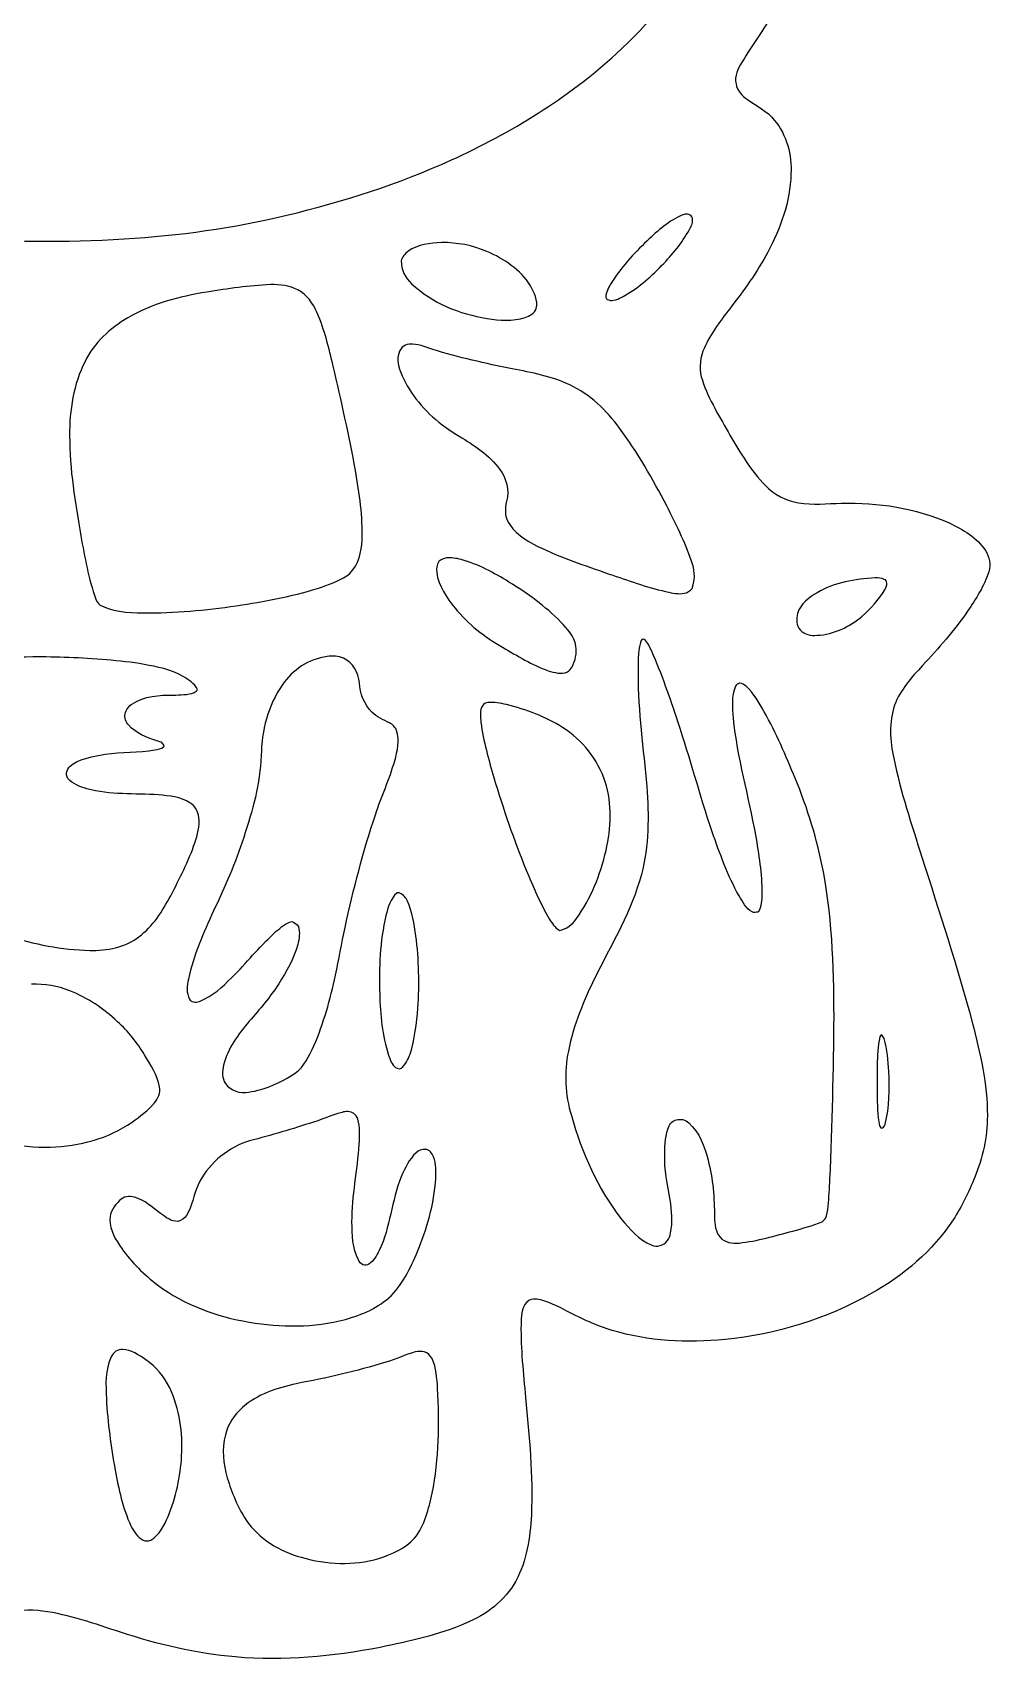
# Model space of a CAD drawing. Extents: x 3.39 to 5.39, y 5.02 to 8.54.
# Drawn here: x 4.343 to 5.29, y 5.019 to 6.629 of the extents above; entities that cross this region are included whole.
import ezdxf

# ---------------------------------------------------------------- set-up
doc = ezdxf.new("R2010")
doc.units = 0
doc.layers.get('0').update_dxf_attribs({"linetype": 'CONTINUOUS'})

msp = doc.modelspace()

# ---------------------------------------------------------------- linework, layer by layer
at = {"color": 7}
for points in [[(4.985365, 6.448927)], [(4.746969, 6.421354)], [(4.577865, 6.379854)], [(4.714979, 6.321052)], [(4.751698, 6.109823)], [(5.175208, 6.089927)], [(4.343083, 6.011802)], [(4.633771, 6.01225)], [(4.792479, 5.966823)], [(4.702844, 5.778448)], [(4.64849, 5.561604)], [(4.425135, 5.325479)], [(4.720865, 5.32476)]]:
    msp.add_lwpolyline(points, close=True, dxfattribs=at)
for points in [[(4.944229, 6.028177), (4.943417, 6.02599)], [(5.181281, 5.638385), (5.179812, 5.636156)]]:
    msp.add_lwpolyline(points, dxfattribs=at)
for points in [[(4.91951, 6.608125), (4.951229, 6.637302), (4.979427, 6.670458), (5.001917, 6.707312)], [(5.074958, 6.6485), (5.065052, 6.632042), (5.054073, 6.61624), (5.043771, 6.600094)], [(4.756604, 6.503135), (4.815594, 6.529948), (4.871677, 6.564219), (4.91951, 6.608125)], [(5.043771, 6.600094), (5.039885, 6.593531), (5.036052, 6.58599), (5.037792, 6.578188)], [(5.037792, 6.578188), (5.038865, 6.571583), (5.043719, 6.566406), (5.049073, 6.562833)], [(5.049073, 6.562833), (5.058135, 6.556323), (5.068667, 6.551458), (5.075625, 6.542448)], [(5.075625, 6.542448), (5.088115, 6.527812), (5.093073, 6.507958), (5.092094, 6.489042)], [(4.593833, 6.448437), (4.649604, 6.461688), (4.704396, 6.479354), (4.756604, 6.503135)], [(5.092094, 6.489042), (5.091333, 6.461906), (5.081875, 6.43576), (5.06924, 6.411979)], [(4.433302, 6.424969), (4.487333, 6.428354), (4.541188, 6.435719), (4.593833, 6.448437)], [(4.985365, 6.448927), (4.971615, 6.443396), (4.960687, 6.433), (4.949937, 6.423177)], [(4.989865, 6.449458), (4.988302, 6.449594), (4.986875, 6.449417), (4.985365, 6.448927)], [(4.994281, 6.446698), (4.993083, 6.448125), (4.991875, 6.449552), (4.989865, 6.449458)], [(4.992813, 6.436208), (4.994281, 6.439417), (4.99576, 6.44326), (4.994281, 6.446698)], [(4.25951, 6.426656), (4.317292, 6.422021), (4.375427, 6.421354), (4.433302, 6.424969)], [(4.96649, 6.400823), (4.976531, 6.411583), (4.98599, 6.423135), (4.992813, 6.436208)], [(4.713906, 6.412917), (4.710917, 6.410333), (4.707656, 6.407292), (4.707073, 6.40324)], [(4.746969, 6.421354), (4.735594, 6.420813), (4.723448, 6.419698), (4.713906, 6.412917)], [(4.791583, 6.412604), (4.777531, 6.418583), (4.762229, 6.421708), (4.746969, 6.421354)], [(4.834687, 6.378698), (4.824823, 6.394667), (4.8085, 6.405333), (4.791583, 6.412604)], [(4.949937, 6.423177), (4.936417, 6.41024), (4.92374, 6.396271), (4.913844, 6.380396)], [(5.06924, 6.411979), (5.058583, 6.392125), (5.045375, 6.37374), (5.031542, 6.35599)], [(4.707073, 6.40324), (4.706854, 6.394667), (4.711, 6.386458), (4.717292, 6.38075)], [(4.927896, 6.36901), (4.942531, 6.377219), (4.954885, 6.388865), (4.96649, 6.400823)], [(4.577865, 6.379854), (4.556719, 6.37901), (4.535792, 6.37575), (4.514906, 6.37249)], [(4.604813, 6.374594), (4.596604, 6.37901), (4.587052, 6.37999), (4.577865, 6.379854)], [(4.717292, 6.38075), (4.737687, 6.361698), (4.764594, 6.350719), (4.791896, 6.346302)], [(4.84049, 6.356385), (4.842229, 6.364281), (4.838573, 6.372052), (4.834687, 6.378698)], [(4.913844, 6.380396), (4.911656, 6.376333), (4.909021, 6.372052), (4.909156, 6.367323)], [(4.514906, 6.37249), (4.487865, 6.367896), (4.460698, 6.361115), (4.436865, 6.347104)], [(4.623958, 6.35201), (4.619844, 6.361073), (4.614, 6.370083), (4.604813, 6.374594)], [(4.909156, 6.367323), (4.909063, 6.365), (4.91174, 6.365135), (4.913302, 6.36424)], [(4.913302, 6.36424), (4.918573, 6.363573), (4.923344, 6.366781), (4.927896, 6.36901)], [(4.436865, 6.347104), (4.419427, 6.33675), (4.403677, 6.322479), (4.394615, 6.304)], [(4.639885, 6.299188), (4.63551, 6.317031), (4.631313, 6.335104), (4.623958, 6.35201)], [(4.791896, 6.346302), (4.80426, 6.344469), (4.81724, 6.343583), (4.829375, 6.347198)], [(4.829375, 6.347198), (4.833927, 6.348844), (4.838969, 6.351438), (4.84049, 6.356385)], [(5.031542, 6.35599), (5.021594, 6.342781), (5.011156, 6.329531), (5.005177, 6.313906)], [(4.707792, 6.318063), (4.703958, 6.312969), (4.702927, 6.306052), (4.704312, 6.299896)], [(4.714979, 6.321052), (4.712344, 6.320604), (4.709885, 6.319708), (4.707792, 6.318063)], [(4.738177, 6.315833), (4.730677, 6.318323), (4.723052, 6.321448), (4.714979, 6.321052)], [(4.816615, 6.296594), (4.79025, 6.301948), (4.763875, 6.307708), (4.738177, 6.315833)], [(5.005177, 6.313906), (5.001781, 6.304813), (5.001156, 6.294542), (5.004552, 6.285312)], [(4.394615, 6.304), (4.383198, 6.281333), (4.379177, 6.255635), (4.379354, 6.230427)], [(4.66175, 6.196073), (4.655677, 6.230698), (4.647646, 6.264917), (4.639885, 6.299188)], [(4.704312, 6.299896), (4.706719, 6.29049), (4.711583, 6.281833), (4.71676, 6.273667)], [(4.873552, 6.280625), (4.855656, 6.289281), (4.835979, 6.292854), (4.816615, 6.296594)], [(4.922802, 6.23801), (4.909687, 6.255417), (4.893719, 6.271562), (4.873552, 6.280625)], [(5.004552, 6.285312), (5.010792, 6.265948), (5.02199, 6.248771), (5.031854, 6.231094)], [(4.71676, 6.273667), (4.728802, 6.255552), (4.745583, 6.240917), (4.764281, 6.229979)], [(4.969302, 6.161052), (4.95551, 6.187635), (4.940615, 6.213833), (4.922802, 6.23801)], [(4.379354, 6.230427), (4.379354, 6.197188), (4.384802, 6.16426), (4.390417, 6.131604)], [(4.764281, 6.229979), (4.779042, 6.221063), (4.794042, 6.211375), (4.804344, 6.197229)], [(5.031854, 6.231094), (5.042031, 6.213563), (5.052562, 6.195854), (5.066833, 6.18126)], [(4.668302, 6.12749), (4.66924, 6.150521), (4.665583, 6.173448), (4.66175, 6.196073)], [(4.804344, 6.197229), (4.810906, 6.188354), (4.814115, 6.176573), (4.811125, 6.165729)], [(5.066833, 6.18126), (5.075625, 6.172385), (5.087, 6.165906), (5.0995, 6.16426)], [(4.811125, 6.165729), (4.80925, 6.158063), (4.80899, 6.149042), (4.81425, 6.142573)], [(4.993844, 6.106615), (4.987375, 6.125438), (4.978312, 6.143292), (4.969302, 6.161052)], [(5.0995, 6.16426), (5.113552, 6.161854), (5.127781, 6.163323), (5.141927, 6.163854)], [(5.141927, 6.163854), (5.178198, 6.164573), (5.215146, 6.159219), (5.248385, 6.144229)], [(4.81425, 6.142573), (4.822198, 6.131375), (4.834458, 6.124417), (4.846646, 6.118833)], [(5.248385, 6.144229), (5.262083, 6.137979), (5.27574, 6.129771), (5.28426, 6.11701)], [(4.390417, 6.131604), (4.394344, 6.11049), (4.397917, 6.089167), (4.405229, 6.068906)], [(4.65626, 6.094427), (4.665, 6.103042), (4.667854, 6.115625), (4.668302, 6.12749)], [(4.846646, 6.118833), (4.869042, 6.108219), (4.89274, 6.100854), (4.915979, 6.092563)], [(4.744198, 6.106031), (4.742104, 6.102906), (4.741302, 6.099031), (4.742062, 6.095281)], [(4.751698, 6.109823), (4.748927, 6.109115), (4.746385, 6.107906), (4.744198, 6.106031)], [(4.766156, 6.108177), (4.761427, 6.109333), (4.756563, 6.109958), (4.751698, 6.109823)], [(4.81349, 6.085865), (4.798635, 6.094969), (4.783021, 6.103396), (4.766156, 6.108177)], [(4.995135, 6.081802), (4.997583, 6.089927), (4.996958, 6.09876), (4.993844, 6.106615)], [(5.28426, 6.11701), (5.288146, 6.110896), (5.290146, 6.103083), (5.287469, 6.096083)], [(4.629083, 6.081094), (4.638583, 6.084479), (4.648448, 6.087875), (4.65626, 6.094427)], [(4.742062, 6.095281), (4.743708, 6.081802), (4.751917, 6.070385), (4.760177, 6.060031)], [(4.915979, 6.092563), (4.934271, 6.086271), (4.952615, 6.079844), (4.971573, 6.075688)], [(5.175208, 6.089927), (5.15549, 6.088677), (5.135187, 6.085469), (5.117927, 6.075292)], [(5.184312, 6.0885), (5.1815, 6.089885), (5.178292, 6.09001), (5.175208, 6.089927)], [(5.186906, 6.084656), (5.186323, 6.086219), (5.186323, 6.088229), (5.184312, 6.0885)], [(5.287469, 6.096083), (5.283187, 6.081802), (5.274844, 6.069271), (5.266594, 6.057042)], [(4.54975, 6.063198), (4.576521, 6.067344), (4.603292, 6.072479), (4.629083, 6.081094)], [(4.864531, 6.04651), (4.849406, 6.061865), (4.83174, 6.07449), (4.81349, 6.085865)], [(4.971573, 6.075688), (4.977198, 6.074667), (4.98326, 6.073417), (4.988844, 6.075292)], [(4.988844, 6.075292), (4.991604, 6.076583), (4.994729, 6.078458), (4.995135, 6.081802)], [(5.117927, 6.075292), (5.109896, 6.070469), (5.101552, 6.064229), (5.098646, 6.054854)], [(5.162583, 6.052177), (5.171198, 6.059583), (5.178698, 6.068417), (5.18476, 6.078052)], [(5.18476, 6.078052), (5.185875, 6.080063), (5.186948, 6.082385), (5.186906, 6.084656)], [(4.405229, 6.068906), (4.406438, 6.065833), (4.408531, 6.062927), (4.411792, 6.061865)], [(4.411792, 6.061865), (4.42625, 6.055125), (4.442531, 6.055615), (4.458104, 6.055302)], [(4.458104, 6.055302), (4.488802, 6.055344), (4.519417, 6.05874), (4.54975, 6.063198)], [(4.760177, 6.060031), (4.773021, 6.04424), (4.789354, 6.031521), (4.807062, 6.021479)], [(5.098646, 6.054854), (5.097177, 6.049417), (5.097219, 6.042896), (5.101146, 6.038438)], [(5.266594, 6.057042), (5.253344, 6.037854), (5.237948, 6.020281), (5.222021, 6.003323)], [(4.879656, 6.022458), (4.877969, 6.032146), (4.87101, 6.039635), (4.864531, 6.04651)], [(5.101146, 6.038438), (5.105344, 6.033844), (5.11199, 6.032635), (5.117969, 6.033167)], [(5.117969, 6.033167), (5.134479, 6.033979), (5.15, 6.041781), (5.162583, 6.052177)], [(4.875781, 6.002115), (4.879125, 6.008229), (4.880646, 6.015542), (4.879656, 6.022458)], [(4.943417, 6.02599), (4.940427, 6.015906), (4.941187, 6.00524), (4.940969, 5.994844)], [(4.947708, 6.028979), (4.946365, 6.028979), (4.944312, 6.030229), (4.944229, 6.028177)], [(4.954573, 6.017417), (4.952656, 6.021437), (4.950875, 6.025896), (4.947708, 6.028979)], [(4.343083, 6.011802), (4.30551, 6.011437), (4.26776, 6.009875), (4.230865, 6.002208)], [(4.378417, 6.011219), (4.366635, 6.011667), (4.354865, 6.011844), (4.343083, 6.011802)], [(4.452927, 6.004396), (4.428302, 6.008542), (4.403313, 6.010063), (4.378417, 6.011219)], [(4.633771, 6.01225), (4.61574, 6.009969), (4.5995, 5.998906), (4.589458, 5.983958)], [(4.649875, 6.010458), (4.644875, 6.01274), (4.639125, 6.012823), (4.633771, 6.01225)], [(4.665625, 5.986229), (4.664687, 5.996135), (4.659385, 6.006396), (4.649875, 6.010458)], [(4.807062, 6.021479), (4.821656, 6.012865), (4.83625, 6.003906), (4.852312, 5.998188)], [(4.980323, 5.947906), (4.972646, 5.971417), (4.964479, 5.99475), (4.954573, 6.017417)], [(4.490948, 5.992833), (4.479385, 5.99975), (4.465917, 6.001896), (4.452927, 6.004396)], [(4.50576, 5.979677), (4.502812, 5.985875), (4.496437, 5.989271), (4.490948, 5.992833)], [(4.852312, 5.998188), (4.858292, 5.996406), (4.865115, 5.994177), (4.871135, 5.997073)], [(4.871135, 5.997073), (4.873104, 5.998365), (4.874844, 5.999885), (4.875781, 6.002115)], [(4.940969, 5.994844), (4.940969, 5.957677), (4.9465, 5.920781), (4.949531, 5.883792)], [(5.222021, 6.003323), (5.211312, 5.991448), (5.199979, 5.979365), (5.194531, 5.964104)], [(4.441375, 5.965573), (4.453333, 5.973156), (4.467969, 5.974146), (4.48175, 5.974094)], [(4.48175, 5.974094), (4.488719, 5.974229), (4.495896, 5.974271), (4.5025, 5.976552)], [(4.5025, 5.976552), (4.503479, 5.977625), (4.505354, 5.97851), (4.50576, 5.979677)], [(4.589458, 5.983958), (4.575323, 5.963698), (4.568937, 5.938844), (4.568667, 5.914354)], [(4.678073, 5.957323), (4.670312, 5.964813), (4.666344, 5.975573), (4.665625, 5.986229)], [(5.037427, 5.982792), (5.032792, 5.972937), (5.034219, 5.96174), (5.034979, 5.95125)], [(5.041354, 5.98574), (5.03975, 5.985031), (5.037698, 5.984854), (5.037427, 5.982792)], [(5.04774, 5.982844), (5.045958, 5.984406), (5.043771, 5.985875), (5.041354, 5.98574)], [(5.065719, 5.957635), (5.060542, 5.966552), (5.055417, 5.975792), (5.04774, 5.982844)], [(4.434146, 5.95549), (4.435177, 5.959635), (4.437625, 5.963438), (4.441375, 5.965573)], [(4.787385, 5.963563), (4.784094, 5.958698), (4.785385, 5.9525), (4.785781, 5.94701)], [(4.792479, 5.966823), (4.790562, 5.966021), (4.788104, 5.965885), (4.787385, 5.963563)], [(4.811125, 5.964677), (4.80501, 5.966115), (4.798771, 5.967042), (4.792479, 5.966823)], [(4.866458, 5.941969), (4.849583, 5.952813), (4.830531, 5.959906), (4.811125, 5.964677)], [(5.194531, 5.964104), (5.188687, 5.947188), (5.189802, 5.928813), (5.193646, 5.911583)], [(4.43776, 5.94425), (4.43526, 5.947375), (4.433344, 5.951427), (4.434146, 5.95549)], [(4.465375, 5.92899), (4.455385, 5.93224), (4.444896, 5.936167), (4.43776, 5.94425)], [(4.695302, 5.946615), (4.689365, 5.949781), (4.682625, 5.95201), (4.678073, 5.957323)], [(4.702437, 5.939031), (4.701052, 5.942323), (4.698604, 5.945094), (4.695302, 5.946615)], [(4.785781, 5.94701), (4.788198, 5.9285), (4.793417, 5.910469), (4.7985, 5.892531)], [(4.908573, 5.888344), (4.901302, 5.910385), (4.886177, 5.929698), (4.866458, 5.941969)], [(5.014229, 5.839031), (5.002052, 5.875042), (4.992365, 5.911854), (4.980323, 5.947906)], [(5.034979, 5.95125), (5.038677, 5.912125), (5.050187, 5.874375), (5.056979, 5.835781)], [(5.09624, 5.891823), (5.087094, 5.914219), (5.0775, 5.936479), (5.065719, 5.957635)], [(4.471271, 5.92626), (4.470104, 5.928271), (4.467302, 5.92801), (4.465375, 5.92899)], [(4.472344, 5.923094), (4.473948, 5.923813), (4.471625, 5.92524), (4.471271, 5.92626)], [(4.700656, 5.909219), (4.703198, 5.918854), (4.705781, 5.929302), (4.702437, 5.939031)], [(4.387698, 5.908771), (4.396219, 5.912385), (4.405417, 5.91426), (4.414562, 5.915646)], [(4.414562, 5.915646), (4.430802, 5.918052), (4.447354, 5.917208), (4.463552, 5.919844)], [(4.463552, 5.919844), (4.466677, 5.920417), (4.469885, 5.920906), (4.472344, 5.923094)], [(4.568667, 5.914354), (4.567687, 5.886552), (4.559927, 5.859604), (4.551354, 5.833281)], [(5.193646, 5.911583), (5.200427, 5.878385), (5.211313, 5.846219), (5.221396, 5.813917)], [(4.377615, 5.891594), (4.376406, 5.893917), (4.375521, 5.896688), (4.376906, 5.899135)], [(4.376906, 5.899135), (4.378687, 5.903865), (4.383375, 5.906719), (4.387698, 5.908771)], [(4.68151, 5.855771), (4.68749, 5.87375), (4.695302, 5.891062), (4.700656, 5.909219)], [(4.396354, 5.881427), (4.389573, 5.883563), (4.382385, 5.886104), (4.377615, 5.891594)], [(4.467167, 5.875396), (4.443562, 5.877188), (4.419427, 5.875), (4.396354, 5.881427)], [(4.7985, 5.892531), (4.80774, 5.861573), (4.818396, 5.831), (4.83049, 5.801063)], [(4.909375, 5.820521), (4.914417, 5.84274), (4.915667, 5.866427), (4.908573, 5.888344)], [(4.949531, 5.883792), (4.951812, 5.85474), (4.951896, 5.825031), (4.944271, 5.796646)], [(5.124083, 5.799375), (5.118052, 5.831052), (5.108594, 5.862062), (5.09624, 5.891823)], [(4.498219, 5.867635), (4.489073, 5.873615), (4.477781, 5.874458), (4.467167, 5.875396)], [(4.507052, 5.853177), (4.506427, 5.859021), (4.503167, 5.864427), (4.498219, 5.867635)], [(4.503125, 5.827969), (4.505719, 5.836052), (4.508031, 5.844615), (4.507052, 5.853177)], [(4.651531, 5.744312), (4.659604, 5.781927), (4.669333, 5.819271), (4.68151, 5.855771)], [(4.551354, 5.833281), (4.543146, 5.808427), (4.532979, 5.784198), (4.52151, 5.760687)], [(5.040823, 5.775635), (5.029531, 5.795667), (5.021812, 5.817396), (5.014229, 5.839031)], [(5.056979, 5.835781), (5.060323, 5.816635), (5.063396, 5.797323), (5.063396, 5.777823)], [(4.479208, 5.775719), (4.488, 5.792719), (4.496833, 5.809854), (4.503125, 5.827969)], [(4.880104, 5.753104), (4.894521, 5.773177), (4.903802, 5.796563), (4.909375, 5.820521)], [(5.221396, 5.813917), (5.238615, 5.759708), (5.256729, 5.705677), (5.271229, 5.650615)], [(4.83049, 5.801063), (4.837271, 5.78474), (4.844229, 5.768365), (4.853156, 5.753052)], [(5.134615, 5.646823), (5.134833, 5.697823), (5.133448, 5.749083), (5.124083, 5.799375)], [(4.944271, 5.796646), (4.934812, 5.760958), (4.915448, 5.729146), (4.899208, 5.69626)], [(4.44776, 5.735125), (4.461719, 5.745521), (4.471177, 5.760594), (4.479208, 5.775719)], [(4.702844, 5.778448), (4.69601, 5.773042), (4.694052, 5.764125), (4.691906, 5.756135)], [(4.705698, 5.778271), (4.704885, 5.778802), (4.70376, 5.778354), (4.702844, 5.778448)], [(4.713146, 5.7705), (4.71149, 5.77376), (4.709177, 5.776833), (4.705698, 5.778271)], [(4.721583, 5.736104), (4.719927, 5.747792), (4.717833, 5.759615), (4.713146, 5.7705)], [(5.053625, 5.759969), (5.047156, 5.762958), (5.044396, 5.769969), (5.040823, 5.775635)], [(5.063396, 5.777823), (5.063135, 5.771667), (5.063177, 5.764927), (5.059781, 5.759615)], [(4.52151, 5.760687), (4.51151, 5.738958), (4.501656, 5.716917), (4.49676, 5.693406)], [(4.58349, 5.740562), (4.588188, 5.744312), (4.592812, 5.748948), (4.598875, 5.750156)], [(4.598875, 5.750156), (4.601333, 5.748948), (4.604094, 5.747698), (4.605437, 5.74525)], [(4.691906, 5.756135), (4.685885, 5.730698), (4.685083, 5.704375), (4.685708, 5.678365)], [(4.853156, 5.753052), (4.855833, 5.748688), (4.858917, 5.744219), (4.86324, 5.741458)], [(4.86324, 5.741458), (4.870292, 5.742573), (4.876135, 5.747344), (4.880104, 5.753104)], [(5.059781, 5.759615), (5.057687, 5.759396), (5.055417, 5.758323), (5.053625, 5.759969)], [(4.317781, 5.73601), (4.34424, 5.727896), (4.371635, 5.722271), (4.399344, 5.721646)], [(4.399344, 5.721646), (4.41625, 5.721427), (4.43401, 5.724677), (4.44776, 5.735125)], [(4.542615, 5.697865), (4.556406, 5.711958), (4.568719, 5.727448), (4.58349, 5.740562)], [(4.605437, 5.74525), (4.607177, 5.739448), (4.60624, 5.733198), (4.604812, 5.727406)], [(4.642104, 5.697104), (4.645458, 5.712771), (4.648, 5.728646), (4.651531, 5.744312)], [(4.723406, 5.664802), (4.725104, 5.688542), (4.724521, 5.712458), (4.721583, 5.736104)], [(4.604812, 5.727406), (4.600979, 5.713479), (4.593615, 5.700896), (4.585937, 5.68876)], [(4.379583, 5.68176), (4.367573, 5.686573), (4.354635, 5.688583), (4.34174, 5.688406)], [(4.49676, 5.693406), (4.495563, 5.686937), (4.494385, 5.679615), (4.497729, 5.673594)], [(4.513031, 5.673677), (4.524542, 5.679479), (4.533552, 5.688896), (4.542615, 5.697865)], [(4.585937, 5.68876), (4.577417, 5.675469), (4.567198, 5.663417), (4.55676, 5.651594)], [(4.620698, 5.627281), (4.630375, 5.649677), (4.636896, 5.673281), (4.642104, 5.697104)], [(4.899208, 5.69626), (4.887646, 5.672656), (4.877292, 5.648115), (4.872125, 5.62224)], [(4.426781, 5.65124), (4.412958, 5.664), (4.397156, 5.674927), (4.379583, 5.68176)], [(4.497729, 5.673594), (4.498625, 5.672073), (4.499865, 5.671052), (4.501656, 5.670917)], [(4.501656, 5.670917), (4.505625, 5.669844), (4.509552, 5.672031), (4.513031, 5.673677)], [(4.685708, 5.678365), (4.686375, 5.658062), (4.688208, 5.6375), (4.694448, 5.618042)], [(4.715729, 5.619198), (4.72051, 5.633927), (4.722198, 5.649406), (4.723406, 5.664802)], [(4.453375, 5.618354), (4.44601, 5.630448), (4.437271, 5.641729), (4.426781, 5.65124)], [(4.55676, 5.651594), (4.545875, 5.638875), (4.535625, 5.624823), (4.531479, 5.608313)], [(5.130104, 5.485396), (5.132687, 5.539156), (5.13399, 5.59301), (5.134615, 5.646823)], [(5.179812, 5.636156), (5.176417, 5.617865), (5.177219, 5.599125), (5.177177, 5.580604)], [(5.184094, 5.634458), (5.183469, 5.635885), (5.182354, 5.637583), (5.181281, 5.638385)], [(5.271229, 5.650615), (5.279042, 5.620365), (5.286271, 5.589531), (5.286135, 5.558073)], [(4.602271, 5.600333), (4.611375, 5.606844), (4.61601, 5.617458), (4.620698, 5.627281)], [(4.872125, 5.62224), (4.867792, 5.601177), (4.868823, 5.579042), (4.875156, 5.558427)], [(5.188865, 5.601979), (5.188198, 5.612906), (5.187219, 5.623927), (5.184094, 5.634458)], [(4.468104, 5.586719), (4.466188, 5.598458), (4.459271, 5.608365), (4.453375, 5.618354)], [(4.531479, 5.608313), (4.530208, 5.602292), (4.529635, 5.595281), (4.533375, 5.590021)], [(4.694448, 5.618042), (4.695969, 5.613583), (4.697844, 5.608802), (4.7015, 5.605771)], [(4.7015, 5.605771), (4.703333, 5.605323), (4.70525, 5.603854), (4.706927, 5.605323)], [(4.706927, 5.605323), (4.711698, 5.608448), (4.713729, 5.614115), (4.715729, 5.619198)], [(4.533375, 5.590021), (4.538552, 5.583146), (4.547792, 5.579896), (4.556177, 5.581635)], [(4.556177, 5.581635), (4.572823, 5.583729), (4.58826, 5.591312), (4.602271, 5.600333)], [(5.185115, 5.549906), (5.189719, 5.566823), (5.189448, 5.584573), (5.188865, 5.601979)], [(4.463146, 5.570927), (4.46676, 5.575302), (4.46949, 5.580969), (4.468104, 5.586719)], [(5.177177, 5.580604), (5.177448, 5.56976), (5.17749, 5.558833), (5.179719, 5.548219)], [(4.441021, 5.552052), (4.448917, 5.557677), (4.456948, 5.563427), (4.463146, 5.570927)], [(4.64849, 5.561604), (4.637562, 5.55874), (4.62725, 5.553927), (4.616417, 5.550708)], [(4.660052, 5.560302), (4.656833, 5.562844), (4.65224, 5.56276), (4.64849, 5.561604)], [(4.66424, 5.555), (4.663302, 5.557135), (4.662146, 5.559104), (4.660052, 5.560302)], [(4.875156, 5.558427), (4.885552, 5.521938), (4.90099, 5.486333), (4.924458, 5.45626)], [(5.286135, 5.558073), (5.286, 5.537281), (5.28176, 5.516531), (5.273646, 5.497396)], [(4.271427, 5.549771), (4.29775, 5.533), (4.329521, 5.526396), (4.360479, 5.527292)], [(4.360479, 5.527292), (4.388854, 5.528229), (4.417594, 5.535583), (4.441021, 5.552052)], [(4.616417, 5.550708), (4.595625, 5.543792), (4.574385, 5.538219), (4.553281, 5.532198)], [(4.665542, 5.530094), (4.665937, 5.538396), (4.666427, 5.546917), (4.66424, 5.555)], [(4.967333, 5.520417), (4.967469, 5.529833), (4.967823, 5.539604), (4.971708, 5.548344)], [(4.971708, 5.548344), (4.972469, 5.550313), (4.973719, 5.551823), (4.975594, 5.55276)], [(4.975594, 5.55276), (4.978406, 5.554552), (4.982021, 5.554948), (4.985229, 5.554458)], [(4.985229, 5.554458), (4.987552, 5.55401), (4.989469, 5.552896), (4.991073, 5.551208)], [(4.991073, 5.551208), (5.001781, 5.541698), (5.006729, 5.527729), (5.010219, 5.514219)], [(5.179719, 5.548219), (5.180656, 5.547406), (5.181281, 5.544823), (5.182573, 5.546427)], [(5.182573, 5.546427), (5.184094, 5.547094), (5.184938, 5.54826), (5.185115, 5.549906)], [(4.553281, 5.532198), (4.533021, 5.524698), (4.515437, 5.509438), (4.506208, 5.489813)], [(4.658354, 5.453271), (4.658312, 5.479052), (4.66375, 5.504448), (4.665542, 5.530094)], [(4.730771, 5.524927), (4.727469, 5.525146), (4.724031, 5.524167), (4.721802, 5.521667)], [(4.735854, 5.522427), (4.734562, 5.52399), (4.732865, 5.525104), (4.730771, 5.524927)], [(4.721802, 5.521667), (4.71475, 5.515281), (4.71074, 5.506406), (4.70699, 5.497885)], [(4.741344, 5.500958), (4.741437, 5.508365), (4.740677, 5.51649), (4.735854, 5.522427)], [(4.972646, 5.475219), (4.970281, 5.490208), (4.966844, 5.505156), (4.967333, 5.520417)], [(5.010219, 5.514219), (5.015167, 5.495875), (5.016375, 5.476781), (5.016552, 5.457812)], [(4.70699, 5.497885), (4.69726, 5.474375), (4.696365, 5.448094), (4.685302, 5.425063)], [(4.724437, 5.427208), (4.733625, 5.450719), (4.740635, 5.475531), (4.741344, 5.500958)], [(5.273646, 5.497396), (5.267708, 5.482802), (5.260885, 5.468521), (5.252354, 5.455271)], [(4.443469, 5.47776), (4.438427, 5.479052), (4.432406, 5.478521), (4.428792, 5.474417)], [(4.46926, 5.461615), (4.46101, 5.4675), (4.453469, 5.475042), (4.443469, 5.47776)], [(4.506208, 5.489813), (4.501833, 5.47999), (4.500677, 5.468885), (4.494823, 5.459688)], [(4.973177, 5.442292), (4.9755, 5.453135), (4.974292, 5.464375), (4.972646, 5.475219)], [(5.127208, 5.459198), (5.129073, 5.467771), (5.129521, 5.476646), (5.130104, 5.485396)], [(4.428792, 5.474417), (4.423437, 5.469646), (4.419062, 5.463042), (4.419198, 5.455635)], [(4.486437, 5.453802), (4.479792, 5.453396), (4.474437, 5.458083), (4.46926, 5.461615)], [(4.494823, 5.459688), (4.492771, 5.456833), (4.489969, 5.454469), (4.486437, 5.453802)], [(5.122917, 5.453396), (5.124656, 5.455135), (5.126844, 5.456573), (5.127208, 5.459198)], [(4.419198, 5.455635), (4.418979, 5.444969), (4.425, 5.43551), (4.430802, 5.427031)], [(4.66474, 5.41574), (4.658667, 5.427208), (4.658396, 5.440594), (4.658354, 5.453271)], [(4.924458, 5.45626), (4.93276, 5.446125), (4.941771, 5.435729), (4.954083, 5.430552)], [(5.016552, 5.457812), (5.016865, 5.45099), (5.017448, 5.443448), (5.02199, 5.438052)], [(5.040865, 5.432427), (5.058896, 5.434302), (5.076344, 5.439615), (5.093833, 5.444208)], [(5.093833, 5.444208), (5.103646, 5.446844), (5.113552, 5.449604), (5.122917, 5.453396)], [(5.252354, 5.455271), (5.232052, 5.424667), (5.203323, 5.400344), (5.171417, 5.382458)], [(4.430802, 5.427031), (4.440656, 5.413156), (4.452927, 5.401104), (4.466448, 5.390802)], [(4.69699, 5.380365), (4.709625, 5.393615), (4.717698, 5.410385), (4.724437, 5.427208)], [(4.954083, 5.430552), (4.956854, 5.429354), (4.959979, 5.428813), (4.962875, 5.429885)], [(4.962875, 5.429885), (4.9685, 5.431406), (4.972156, 5.436802), (4.973177, 5.442292)], [(5.02199, 5.438052), (5.026719, 5.432875), (5.034177, 5.431625), (5.040865, 5.432427)], [(4.669156, 5.410969), (4.667187, 5.412125), (4.665583, 5.413604), (4.66474, 5.41574)], [(4.674865, 5.411594), (4.673208, 5.410167), (4.671073, 5.410521), (4.669156, 5.410969)], [(4.685302, 5.425063), (4.682667, 5.420021), (4.679812, 5.414625), (4.674865, 5.411594)], [(4.466448, 5.390802), (4.492823, 5.37126), (4.524406, 5.359615), (4.556625, 5.354302)], [(4.651885, 5.356937), (4.668219, 5.361573), (4.684635, 5.368313), (4.69699, 5.380365)], [(5.171417, 5.382458), (5.127156, 5.357385), (5.0775, 5.342167), (5.026948, 5.337031)], [(4.831031, 5.373844), (4.825625, 5.367865), (4.825625, 5.359344), (4.825406, 5.35176)], [(4.840844, 5.376969), (4.837365, 5.377146), (4.833167, 5.376969), (4.831031, 5.373844)], [(4.871365, 5.364833), (4.861594, 5.369698), (4.851823, 5.375406), (4.840844, 5.376969)], [(4.915312, 5.346094), (4.90001, 5.350646), (4.885458, 5.357385), (4.871365, 5.364833)], [(4.556625, 5.354302), (4.588125, 5.348906), (4.620875, 5.348542), (4.651885, 5.356937)], [(4.825406, 5.35176), (4.824875, 5.327625), (4.827812, 5.303615), (4.829823, 5.279615)], [(5.026948, 5.337031), (4.989646, 5.333469), (4.951365, 5.33525), (4.915312, 5.346094)], [(4.42049, 5.319813), (4.41425, 5.306958), (4.415094, 5.29224), (4.415677, 5.278365)], [(4.425135, 5.325479), (4.423167, 5.323917), (4.421344, 5.322271), (4.42049, 5.319813)], [(4.431604, 5.32726), (4.429146, 5.32775), (4.427271, 5.326458), (4.425135, 5.325479)], [(4.454542, 5.317042), (4.447708, 5.321865), (4.440167, 5.326635), (4.431604, 5.32726)], [(4.478323, 5.28925), (4.47301, 5.300406), (4.46475, 5.310135), (4.454542, 5.317042)], [(4.691635, 5.314677), (4.662771, 5.30549), (4.633052, 5.299115), (4.603344, 5.293313)], [(4.720865, 5.32476), (4.710875, 5.322177), (4.701635, 5.317313), (4.691635, 5.314677)], [(4.729833, 5.32476), (4.726938, 5.325698), (4.723813, 5.325344), (4.720865, 5.32476)], [(4.737458, 5.318208), (4.735719, 5.321156), (4.733354, 5.324094), (4.729833, 5.32476)], [(4.743, 5.288802), (4.742104, 5.298708), (4.741875, 5.309104), (4.737458, 5.318208)], [(4.490052, 5.221969), (4.491344, 5.244854), (4.488094, 5.268365), (4.478323, 5.28925)], [(4.603344, 5.293313), (4.584292, 5.289156), (4.564875, 5.282865), (4.550021, 5.269792)], [(4.737552, 5.185115), (4.744552, 5.219156), (4.744646, 5.254177), (4.743, 5.288802)], [(4.415677, 5.278365), (4.416875, 5.254719), (4.420312, 5.23125), (4.424333, 5.207958)], [(4.550021, 5.269792), (4.542031, 5.262563), (4.535698, 5.253292), (4.533333, 5.242667)], [(4.829823, 5.279615), (4.833396, 5.241104), (4.8375, 5.202469), (4.835583, 5.16374)], [(4.533333, 5.242667), (4.52976, 5.22875), (4.530875, 5.213938), (4.535167, 5.200281)], [(4.476708, 5.162083), (4.484563, 5.181052), (4.488854, 5.20149), (4.490052, 5.221969)], [(4.424333, 5.207958), (4.427812, 5.189219), (4.431823, 5.170385), (4.439854, 5.15299)], [(4.535167, 5.200281), (4.539406, 5.185646), (4.545385, 5.171365), (4.553677, 5.158521)], [(4.72024, 5.140667), (4.730323, 5.153385), (4.734115, 5.169583), (4.737552, 5.185115)], [(4.439854, 5.15299), (4.44276, 5.147406), (4.446281, 5.141521), (4.452083, 5.138615)], [(4.45949, 5.138708), (4.46824, 5.143708), (4.472875, 5.153167), (4.476708, 5.162083)], [(4.553677, 5.158521), (4.56649, 5.139958), (4.586781, 5.127688), (4.608292, 5.12175)], [(4.835583, 5.16374), (4.834281, 5.141344), (4.831156, 5.118271), (4.820229, 5.098281)], [(4.452083, 5.138615), (4.45449, 5.137771), (4.457167, 5.137729), (4.45949, 5.138708)], [(4.684812, 5.120635), (4.697844, 5.124698), (4.710875, 5.1305), (4.72024, 5.140667)], [(4.608292, 5.12175), (4.633052, 5.114521), (4.659958, 5.113323), (4.684812, 5.120635)], [(4.820229, 5.098281), (4.809562, 5.078875), (4.790958, 5.064865), (4.77075, 5.056521)], [(4.352583, 5.068615), (4.339958, 5.070219), (4.326302, 5.07026), (4.314708, 5.064281)], [(4.42951, 5.047729), (4.40425, 5.055896), (4.379042, 5.065083), (4.352583, 5.068615)], [(4.77075, 5.056521), (4.74375, 5.044781), (4.714844, 5.038542), (4.686104, 5.03274)], [(4.543417, 5.023229), (4.504646, 5.026667), (4.466448, 5.035458), (4.42951, 5.047729)], [(4.686104, 5.03274), (4.63926, 5.023594), (4.591115, 5.018813), (4.543417, 5.023229)]]:
    msp.add_open_spline(points, degree=3, dxfattribs=at)

doc.saveas('drawing.dxf')
